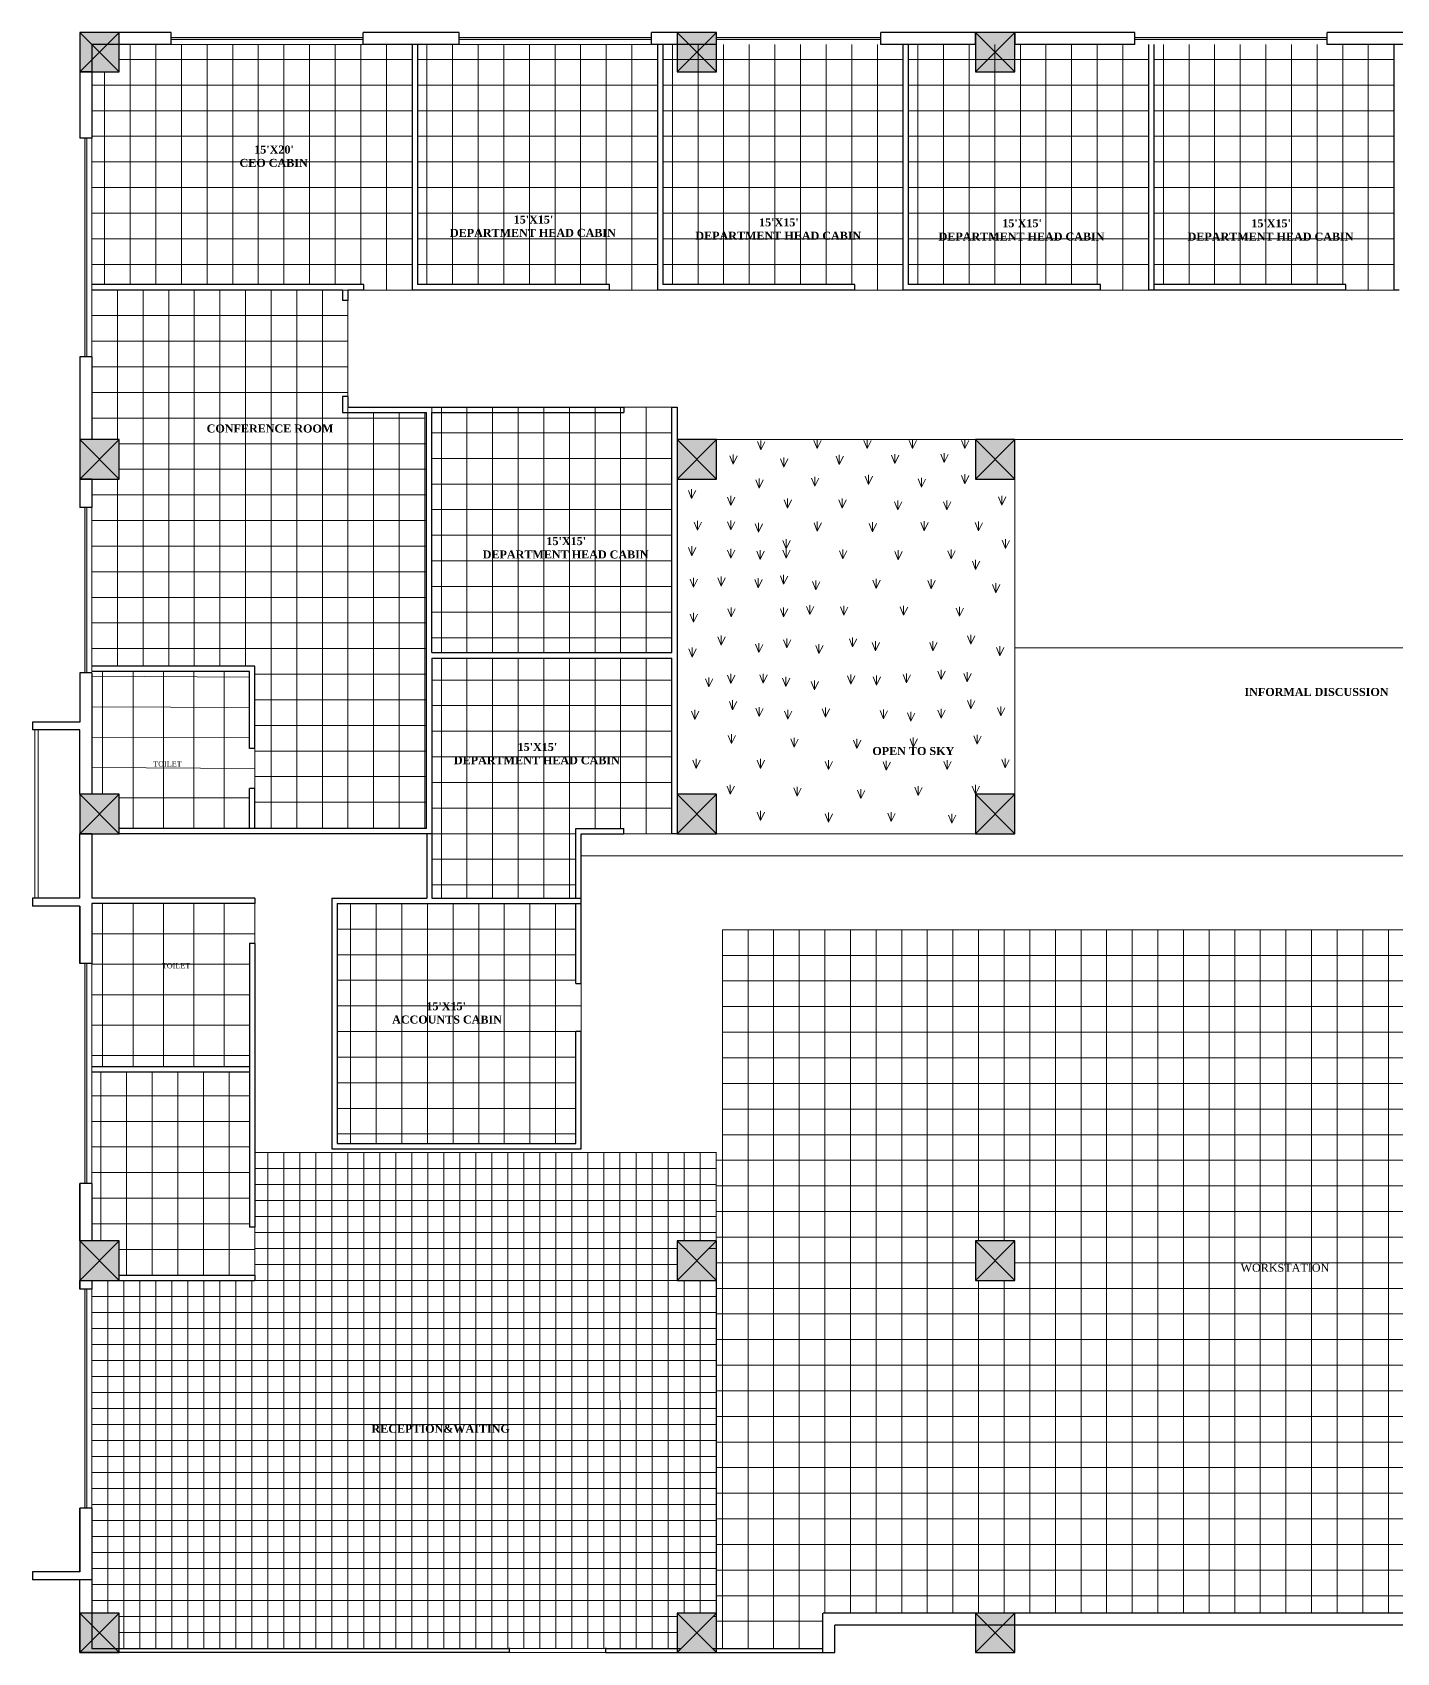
# Model space of a CAD drawing. Header units: inches. Extents: x 327481 to 195042051, y -335014 to 44773228.
# Drawn here: x 384159 to 385182, y -317812 to -316597 of the extents above; entities that cross this region are included whole.
import ezdxf

# ---------------------------------------------------------------- set-up
doc = ezdxf.new("R2010")
doc.units = ezdxf.units.IN
doc.header["$MEASUREMENT"] = 0
for name, color, linetype in [('CABIN FLOORING', 156, 'Continuous'), ('center', 146, 'Continuous'), ('CONFER.FLOORING', 152, 'Continuous'), ('FLOORING', 44, 'Continuous'), ('LANDSCAPE', 102, 'Continuous'), ('RECEP.FLOORING', 251, 'Continuous'), ('WASHROOM.FLOORING', 235, 'Continuous'), ('WORKST.FLOORING', 136, 'Continuous')]:
    doc.layers.add(name, color=color, linetype=linetype)
for name, color, linetype, lineweight in [('column 1', 146, 'Continuous', 30), ('GLASS', 140, 'Continuous', 5), ('TEXT', 7, 'Continuous', 0), ('WALL', 12, 'Continuous', 30)]:
    doc.layers.add(name, color=color, linetype=linetype, lineweight=lineweight)
doc.styles.get("Standard").update_dxf_attribs({"font": 'times.ttf', "height": 12})

# ---------------------------------------------------------------- blocks, each defined once
blk = doc.blocks.new('COLUMN1')
at = {"layer": 'column 1'}
h = blk.add_hatch(color=256, dxfattribs=at)
h.paths.add_polyline_path([(1, 1), (0, 1), (0.5, 0.5)])
h.paths.add_polyline_path([(1, 1), (0.5, 0.5), (1, 0)])
h.paths.add_polyline_path([(0.5, 0.5), (0, 0), (1, 0)])
h.paths.add_polyline_path([(0.5, 0.5), (0, 1), (0, 0)])
at = {"layer": 'column 1', "lineweight": 0, "ltscale": 0.3}
for p, q in [((0, 1), (1, 0)), ((0, 0), (1, 1))]:
    blk.add_line(p, q, dxfattribs=at)
at = {"layer": 'column 1', "ltscale": 0.3}
for p, q in [((1, 1), (0, 1)), ((0, 1), (0, 0)), ((1, 0), (1, 1)), ((0, 0), (1, 0))]:
    blk.add_line(p, q, dxfattribs=at)

msp = doc.modelspace()

# ---------------------------------------------------------------- hatches: boundary and pattern name
at = {"layer": 'GLASS'}
for points in [[(384263.132, -316600.912), (384263.132, -316602.412), (384407.132, -316602.412), (384407.132, -316600.912)], [(384479.132, -316600.912), (384479.132, -316602.412), (384623.132, -316602.412), (384623.132, -316600.912)], [(384795.026, -316602.451), (384795.026, -316600.951), (384672.026, -316600.951), (384672.026, -316602.451)], [(385129.56, -316602.451), (385129.56, -316600.951), (384985.56, -316600.951), (384985.56, -316602.451)], [(384198.368, -316840.373), (384199.868, -316840.373), (384199.868, -316676.373), (384198.368, -316676.373)], [(384198.368, -317077.265), (384199.868, -317077.265), (384199.868, -316953.265), (384198.368, -316953.265)], [(384198.368, -317295.091), (384198.368, -317460.091), (384199.868, -317460.091), (384199.868, -317295.091)], [(384198.368, -317539.345), (384198.368, -317703.345), (384199.868, -317703.345), (384199.868, -317539.345)]]:
    msp.add_hatch(color=256, dxfattribs=at).paths.add_polyline_path(points)

# ---------------------------------------------------------------- linework, layer by layer
at = {"layer": 'CABIN FLOORING', "lineweight": 0}
for p, q in [((384232.487, -316786.231), (384232.487, -316606.231)), ((384251.687, -316786.231), (384251.687, -316606.231)), ((384263.132, -316606.231), (384407.132, -316606.231)), ((384270.887, -316786.231), (384270.887, -316606.231)), ((384290.087, -316786.231), (384290.087, -316606.231)), ((384309.287, -316786.231), (384309.287, -316606.231)), ((384328.487, -316786.231), (384328.487, -316606.231)), ((384347.687, -316786.231), (384347.687, -316606.231)), ((384366.887, -316786.231), (384366.887, -316606.231)), ((384386.087, -316786.231), (384386.087, -316606.231)), ((384405.287, -316786.231), (384405.287, -316606.231)), ((384424.487, -316790.231), (384424.487, -316606.231)), ((384454.887, -316786.231), (384454.887, -316606.231)), ((384474.087, -316786.231), (384474.087, -316606.231)), ((384479.132, -316606.231), (384623.132, -316606.231)), ((384493.287, -316786.231), (384493.287, -316606.231)), ((384512.487, -316786.231), (384512.487, -316606.231)), ((384531.687, -316786.231), (384531.687, -316606.231)), ((384550.887, -316786.231), (384550.887, -316606.231)), ((384570.087, -316786.231), (384570.087, -316606.231)), ((384589.287, -316786.231), (384589.287, -316606.231)), ((384608.487, -316790.231), (384608.487, -316606.231)), ((384638.887, -316786.231), (384638.887, -316606.231)), ((384658.087, -316786.231), (384658.087, -316606.231)), ((384677.287, -316786.231), (384677.287, -316606.231)), ((384696.487, -316786.231), (384696.487, -316606.231)), ((384715.687, -316786.231), (384715.687, -316606.231)), ((384734.887, -316786.231), (384734.887, -316606.231)), ((384754.087, -316786.231), (384754.087, -316606.231)), ((384773.287, -316786.231), (384773.287, -316606.231)), ((384792.487, -316790.231), (384792.487, -316606.231)), ((384822.887, -316786.231), (384822.887, -316606.231)), ((384842.087, -316786.231), (384842.087, -316606.231)), ((384861.287, -316786.231), (384861.287, -316606.231)), ((384880.487, -316786.231), (384880.487, -316606.231)), ((384899.687, -316786.231), (384899.687, -316606.231)), ((384918.887, -316786.231), (384918.887, -316606.231)), ((384938.087, -316786.231), (384938.087, -316606.231)), ((384957.287, -316786.231), (384957.287, -316606.231)), ((384976.487, -316790.231), (384976.487, -316606.231)), ((385006.887, -316786.231), (385006.887, -316606.231)), ((385026.087, -316786.231), (385026.087, -316606.231)), ((385045.287, -316786.231), (385045.287, -316606.231)), ((385064.487, -316786.231), (385064.487, -316606.231)), ((385083.687, -316786.231), (385083.687, -316606.231)), ((385102.887, -316786.231), (385102.887, -316606.231)), ((385122.087, -316786.231), (385122.087, -316606.231)), ((385141.287, -316786.231), (385141.287, -316606.231)), ((385160.487, -316790.231), (385160.487, -316606.231)), ((384443.687, -316617.431), (384224.132, -316617.431)), ((384627.687, -316617.431), (384447.687, -316617.431)), ((384811.687, -316617.431), (384631.687, -316617.431)), ((384995.687, -316617.431), (384815.687, -316617.431)), ((385179.687, -316617.431), (384999.687, -316617.431)), ((384443.687, -316636.631), (384203.648, -316636.631)), ((384213.287, -316786.231), (384213.287, -316626.676)), ((384627.687, -316636.631), (384447.687, -316636.631)), ((384811.687, -316636.631), (384631.687, -316636.631)), ((384995.687, -316636.631), (384815.687, -316636.631)), ((385179.687, -316636.631), (384999.687, -316636.631)), ((384443.687, -316655.831), (384203.648, -316655.831)), ((384627.687, -316655.831), (384447.687, -316655.831)), ((384811.687, -316655.831), (384631.687, -316655.831)), ((384995.687, -316655.831), (384815.687, -316655.831)), ((385179.687, -316655.831), (384999.687, -316655.831)), ((384443.687, -316675.031), (384203.648, -316675.031)), ((384627.687, -316675.031), (384447.687, -316675.031)), ((384811.687, -316675.031), (384631.687, -316675.031)), ((384995.687, -316675.031), (384815.687, -316675.031)), ((385179.687, -316675.031), (384999.687, -316675.031)), ((384443.687, -316694.231), (384203.648, -316694.231)), ((384627.687, -316694.231), (384447.687, -316694.231)), ((384811.687, -316694.231), (384631.687, -316694.231)), ((384995.687, -316694.231), (384815.687, -316694.231)), ((385179.687, -316694.231), (384999.687, -316694.231)), ((384443.687, -316713.431), (384203.648, -316713.431)), ((384627.687, -316713.431), (384447.687, -316713.431)), ((384811.687, -316713.431), (384631.687, -316713.431)), ((384995.687, -316713.431), (384815.687, -316713.431)), ((385179.687, -316713.431), (384999.687, -316713.431)), ((384443.687, -316732.631), (384203.648, -316732.631)), ((384627.687, -316732.631), (384447.687, -316732.631)), ((384811.687, -316732.631), (384631.687, -316732.631)), ((384995.687, -316732.631), (384815.687, -316732.631)), ((385179.687, -316732.631), (384999.687, -316732.631)), ((384443.687, -316751.831), (384203.648, -316751.831)), ((384627.687, -316751.831), (384447.687, -316751.831)), ((384811.687, -316751.831), (384631.687, -316751.831)), ((384995.687, -316751.831), (384815.687, -316751.831)), ((385179.687, -316751.831), (384999.687, -316751.831)), ((384443.687, -316771.031), (384203.648, -316771.031)), ((384627.687, -316771.031), (384447.687, -316771.031)), ((384811.687, -316771.031), (384631.687, -316771.031)), ((384995.687, -316771.031), (384815.687, -316771.031)), ((385179.687, -316771.031), (384999.687, -316771.031)), ((384203.648, -316790.231), (384203.648, -316790.231)), ((384395.687, -316790.231), (384203.648, -316790.231)), ((384395.687, -316790.231), (384395.687, -316878.091)), ((384458.482, -316882.091), (384458.482, -316878.091)), ((384465.682, -316878.091), (384465.682, -317062.091)), ((384484.882, -316878.091), (384484.882, -317062.091)), ((384504.082, -316878.091), (384504.082, -317062.091)), ((384523.282, -316878.091), (384523.282, -317062.091)), ((384542.482, -316878.091), (384542.482, -317062.091)), ((384561.682, -316878.091), (384561.682, -317062.091)), ((384580.882, -316878.091), (384580.882, -317062.091)), ((384600.082, -316878.091), (384600.082, -317062.091)), ((384619.282, -316878.091), (384619.282, -317062.091)), ((384638.482, -316878.091), (384638.482, -317062.091)), ((384453.286, -316882.091), (384453.286, -317193.809)), ((384638.482, -316897.291), (384458.482, -316897.291)), ((384638.482, -316916.491), (384458.482, -316916.491)), ((384638.482, -316935.691), (384458.482, -316935.691)), ((384203.588, -317076.26), (384203.588, -316953.265)), ((384638.482, -316954.891), (384458.482, -316954.891)), ((384638.482, -316974.091), (384458.482, -316974.091)), ((384638.482, -316993.291), (384458.482, -316993.291)), ((384638.482, -317012.491), (384458.482, -317012.491)), ((384638.482, -317031.691), (384458.482, -317031.691)), ((384638.482, -317050.891), (384458.482, -317050.891)), ((384465.682, -317246.091), (384465.682, -317066.091)), ((384484.882, -317246.091), (384484.882, -317066.091)), ((384504.082, -317246.091), (384504.082, -317066.091)), ((384523.282, -317246.091), (384523.282, -317066.091)), ((384542.482, -317246.091), (384542.482, -317066.091)), ((384561.682, -317246.091), (384561.682, -317066.091)), ((384580.882, -317193.808), (384580.882, -317066.091)), ((384600.082, -317193.808), (384600.082, -317066.091)), ((384619.282, -317197.808), (384619.282, -317066.091)), ((384638.482, -317197.808), (384638.482, -317066.091)), ((384458.482, -317082.608), (384638.482, -317082.608)), ((384458.482, -317101.808), (384638.482, -317101.808)), ((384458.482, -317121.008), (384638.482, -317121.008)), ((384458.482, -317140.208), (384638.482, -317140.208)), ((384458.482, -317159.408), (384638.482, -317159.408)), ((384458.482, -317178.608), (384638.482, -317178.608)), ((384458.482, -317197.808), (384566.482, -317197.808)), ((384602.482, -317197.808), (384638.482, -317197.808)), ((384458.482, -317217.008), (384566.482, -317217.008)), ((384458.482, -317236.208), (384566.482, -317236.208)), ((384387.583, -317250.091), (384387.583, -317430.091)), ((384387.583, -317250.091), (384566.482, -317250.091)), ((384397.682, -317250.091), (384397.682, -317430.091)), ((384416.882, -317250.091), (384416.882, -317430.091)), ((384436.082, -317250.091), (384436.082, -317430.091)), ((384455.282, -317250.091), (384455.282, -317430.091)), ((384474.482, -317250.091), (384474.482, -317430.091)), ((384493.682, -317250.091), (384493.682, -317430.091)), ((384512.882, -317250.091), (384512.882, -317430.091)), ((384532.082, -317250.091), (384532.082, -317430.091)), ((384551.282, -317250.091), (384551.282, -317430.091)), ((384570.482, -317250.091), (384570.482, -317430.091)), ((384387.583, -317269.291), (384566.482, -317269.291)), ((384387.583, -317288.491), (384566.482, -317288.491)), ((384387.583, -317307.691), (384566.482, -317307.691)), ((384387.583, -317326.891), (384570.482, -317326.891)), ((384387.583, -317346.091), (384566.482, -317346.091)), ((384387.583, -317365.291), (384566.482, -317365.291)), ((384387.583, -317384.491), (384566.482, -317384.491)), ((384387.583, -317403.691), (384566.482, -317403.691)), ((384387.583, -317422.891), (384566.482, -317422.891))]:
    msp.add_line(p, q, dxfattribs=at)
at = {"layer": 'CONFER.FLOORING', "lineweight": 0}
for p, q in [((384222.887, -316790.231), (384222.887, -316902.373)), ((384242.087, -316790.231), (384242.086, -317072.261)), ((384261.287, -316790.231), (384261.286, -317072.261)), ((384280.487, -316790.231), (384280.486, -317072.261)), ((384299.687, -316790.231), (384299.686, -317072.261)), ((384318.887, -316790.231), (384318.886, -317072.261)), ((384338.087, -316790.231), (384338.086, -317193.809)), ((384357.287, -316790.231), (384357.286, -317193.809)), ((384376.487, -316790.231), (384376.486, -317193.809)), ((384395.687, -316790.231), (384395.686, -317193.809)), ((384395.687, -316809.431), (384203.648, -316809.431)), ((384395.687, -316828.631), (384203.648, -316828.631)), ((384395.687, -316847.831), (384203.648, -316847.831)), ((384395.687, -316867.031), (384203.648, -316867.031)), ((384453.286, -316886.231), (384203.648, -316886.231)), ((384414.886, -316882.091), (384414.886, -317193.809)), ((384434.086, -316882.091), (384434.086, -317193.809)), ((384454.482, -316905.431), (384224.132, -316905.431)), ((384454.482, -316924.631), (384224.132, -316924.631)), ((384222.886, -316931.917), (384222.886, -317072.261)), ((384454.482, -316943.831), (384203.648, -316943.831)), ((384454.482, -316963.031), (384203.648, -316963.031)), ((384454.482, -316982.231), (384203.648, -316982.231)), ((384454.482, -317001.431), (384203.648, -317001.431)), ((384454.482, -317020.631), (384203.648, -317020.631)), ((384454.482, -317039.831), (384203.648, -317039.831)), ((384454.482, -317059.031), (384203.648, -317059.031)), ((384454.482, -317078.231), (384325.764, -317078.231)), ((384454.482, -317097.431), (384325.764, -317097.431)), ((384454.482, -317116.631), (384325.764, -317116.631)), ((384454.482, -317135.831), (384325.764, -317135.831)), ((384454.482, -317155.031), (384325.764, -317155.031)), ((384454.482, -317174.231), (384325.764, -317174.231)), ((384203.588, -317295.091), (384203.588, -317460.091)), ((384210.562, -317503.091), (384210.56, -317376.591)), ((384229.762, -317528.635), (384229.76, -317376.591)), ((384248.962, -317528.635), (384248.96, -317376.591)), ((384268.162, -317528.634), (384268.16, -317376.591)), ((384287.362, -317528.634), (384287.36, -317376.59)), ((384306.562, -317528.634), (384306.56, -317376.59)), ((384203.588, -317394.234), (384321.764, -317394.234)), ((384203.588, -317413.434), (384321.764, -317413.434)), ((384203.588, -317432.634), (384321.764, -317432.634)), ((384203.588, -317451.834), (384321.764, -317451.834)), ((384203.588, -317471.034), (384321.764, -317471.034)), ((384203.588, -317490.234), (384321.764, -317490.234)), ((384325.762, -317528.634), (384325.762, -317492.634)), ((384224.131, -317509.434), (384325.762, -317509.434)), ((384224.132, -317528.634), (384325.762, -317528.634))]:
    msp.add_line(p, q, dxfattribs=at)
at = {"layer": 'FLOORING', "lineweight": 0}
for p, q in [((384407.687, -316790.231), (384443.687, -316790.231)), ((384591.687, -316790.231), (384627.687, -316790.231)), ((384775.687, -316790.231), (384811.687, -316790.231)), ((384959.687, -316790.231), (384995.687, -316790.231)), ((385143.687, -316790.231), (385179.687, -316790.231)), ((384638.482, -316878.091), (384602.482, -316878.091)), ((385200.843, -316902.373), (384895.56, -316902.373)), ((385482.429, -317058.373), (384895.56, -317058.373)), ((385540.342, -317214.373), (384570.482, -317214.373)), ((384676.342, -317269.808), (385540.342, -317269.808)), ((384570.482, -317310.091), (384570.482, -317346.091)), ((384516.858, -317811.654), (384588.858, -317811.654))]:
    msp.add_line(p, q, dxfattribs=at)
at = {"layer": 'GLASS', "ltscale": 0.3}
for p, q in [((384161.042, -317246.09), (384161.042, -317120.038)), ((384163.345, -317246.09), (384163.345, -317120.038))]:
    msp.add_line(p, q, dxfattribs=at)
at = {"layer": 'GLASS'}
for points in [[(384263.132, -316600.912), (384407.132, -316600.912)], [(384479.132, -316600.912), (384623.132, -316600.912)], [(384672.026, -316600.951), (384795.026, -316600.951)], [(384985.56, -316600.951), (385129.56, -316600.951)], [(384407.132, -316602.412), (384263.132, -316602.412)], [(384623.132, -316602.412), (384479.132, -316602.412)], [(384795.026, -316602.451), (384672.026, -316602.451)], [(385129.56, -316602.451), (384985.56, -316602.451)], [(384199.868, -316953.265), (384199.868, -317077.265), (384198.368, -317077.265), (384198.368, -316953.265)], [(384199.868, -317295.091), (384199.868, -317460.091), (384198.368, -317460.091), (384198.368, -317295.091)], [(384199.868, -317539.345), (384199.868, -317703.345), (384198.368, -317703.345), (384198.368, -317539.345)]]:
    msp.add_lwpolyline(points, dxfattribs=at)
msp.add_lwpolyline([(384198.368, -316676.373), (384199.868, -316676.373), (384199.868, -316840.373), (384198.368, -316840.373)], close=True, dxfattribs=at)
at = {"layer": 'LANDSCAPE', "lineweight": 0}
for p, q in [((384866.016, -316902.373), (384672.026, -316902.373)), ((384705.048, -316910.049), (384702.587, -316903.877)), ((384705.048, -316910.049), (384705.048, -316902.961)), ((384705.048, -316910.049), (384708.089, -316903.942)), ((384747.443, -316909.157), (384744.982, -316902.985)), ((384747.443, -316909.157), (384747.443, -316902.069)), ((384747.443, -316909.157), (384750.484, -316903.05)), ((384784.928, -316909.157), (384782.467, -316902.985)), ((384784.928, -316909.157), (384784.928, -316902.069)), ((384784.928, -316909.157), (384787.969, -316903.05)), ((384818.841, -316909.157), (384816.381, -316902.985)), ((384818.841, -316909.157), (384818.841, -316902.069)), ((384818.841, -316909.157), (384821.883, -316903.05)), ((384858.113, -316909.157), (384855.652, -316902.985)), ((384858.113, -316909.157), (384858.113, -316902.069)), ((384858.113, -316909.157), (384861.154, -316903.05)), ((384684.447, -316920.677), (384681.987, -316914.505)), ((384684.447, -316920.677), (384684.447, -316913.589)), ((384684.447, -316920.677), (384687.489, -316914.57)), ((384722.283, -316923.002), (384719.822, -316916.83)), ((384722.283, -316923.002), (384722.283, -316915.914)), ((384722.283, -316923.002), (384725.324, -316916.895)), ((384763.974, -316920.954), (384761.513, -316914.782)), ((384763.974, -316920.954), (384763.974, -316913.866)), ((384763.974, -316920.954), (384767.015, -316914.847)), ((384805.665, -316920.271), (384803.204, -316914.098)), ((384805.665, -316920.271), (384805.665, -316913.182)), ((384805.665, -316920.271), (384808.706, -316914.164)), ((384842.57, -316919.588), (384840.109, -316913.416)), ((384842.57, -316919.588), (384842.57, -316912.5)), ((384842.57, -316919.588), (384845.611, -316913.482)), ((384785.842, -316935.972), (384785.842, -316928.884)), ((384858.113, -316935.456), (384855.652, -316929.284)), ((384858.113, -316935.456), (384858.113, -316928.368)), ((384858.113, -316935.456), (384861.154, -316929.35)), ((384653.283, -316946.599), (384650.822, -316940.426)), ((384653.283, -316946.599), (384653.283, -316939.51)), ((384653.283, -316946.599), (384656.324, -316940.492)), ((384703.826, -316938.702), (384701.365, -316932.53)), ((384703.826, -316938.702), (384703.826, -316931.614)), ((384703.826, -316938.702), (384706.867, -316932.595)), ((384745.517, -316937.338), (384743.056, -316931.166)), ((384745.517, -316937.338), (384745.517, -316930.25)), ((384745.517, -316937.338), (384748.558, -316931.231)), ((384785.842, -316935.972), (384783.381, -316929.8)), ((384785.842, -316935.972), (384788.883, -316929.865)), ((384825.483, -316938.02), (384823.022, -316931.848)), ((384825.483, -316938.02), (384825.483, -316930.932)), ((384825.483, -316938.02), (384828.524, -316931.913)), ((384895.56, -317168.265), (384895.56, -316931.917)), ((384682.641, -316951.674), (384680.18, -316945.501)), ((384682.641, -316951.674), (384682.641, -316944.586)), ((384682.641, -316951.674), (384685.682, -316945.567)), ((384725.015, -316953.722), (384722.554, -316947.549)), ((384725.015, -316953.722), (384725.015, -316946.634)), ((384725.015, -316953.722), (384728.056, -316947.615)), ((384766.023, -316953.722), (384763.562, -316947.549)), ((384766.023, -316953.722), (384766.023, -316946.634)), ((384766.023, -316953.722), (384769.064, -316947.615)), ((384807.714, -316955.088), (384805.253, -316948.915)), ((384807.714, -316955.088), (384807.714, -316948)), ((384807.714, -316955.088), (384810.755, -316948.981)), ((384844.619, -316955.088), (384842.158, -316948.915)), ((384844.619, -316955.088), (384844.619, -316948)), ((384844.619, -316955.088), (384847.66, -316948.981)), ((384885.779, -316951.503), (384883.318, -316945.33)), ((384885.779, -316951.503), (384885.779, -316944.414)), ((384885.779, -316951.503), (384888.82, -316945.396)), ((384657.744, -316970.314), (384655.283, -316964.142)), ((384657.744, -316970.314), (384657.744, -316963.226)), ((384657.744, -316970.314), (384660.785, -316964.207)), ((384682.542, -316970.127), (384680.081, -316963.955)), ((384682.542, -316970.127), (384682.542, -316963.039)), ((384682.542, -316970.127), (384685.583, -316964.021)), ((384703.48, -316971.737), (384701.019, -316965.564)), ((384703.48, -316971.737), (384703.48, -316964.649)), ((384703.48, -316971.737), (384706.521, -316965.63)), ((384747.496, -316970.932), (384745.035, -316964.76)), ((384747.496, -316970.932), (384747.496, -316963.844)), ((384747.496, -316970.932), (384750.537, -316964.825)), ((384788.829, -316971.468), (384786.368, -316965.296)), ((384788.829, -316971.468), (384788.829, -316964.38)), ((384788.829, -316971.468), (384791.87, -316965.361)), ((384827.479, -316970.665), (384825.018, -316964.493)), ((384827.479, -316970.665), (384827.479, -316963.577)), ((384827.479, -316970.665), (384830.52, -316964.558)), ((384868.372, -316970.759), (384865.911, -316964.587)), ((384868.372, -316970.759), (384868.372, -316963.671)), ((384868.372, -316970.759), (384871.413, -316964.652)), ((384724.147, -316984.22), (384721.686, -316978.047)), ((384724.147, -316991.308), (384724.147, -316977.132)), ((384724.147, -316984.22), (384727.188, -316978.113)), ((384888.458, -316984.04), (384885.997, -316977.867)), ((384888.458, -316984.04), (384888.458, -316976.952)), ((384888.458, -316984.04), (384891.499, -316977.933)), ((384653.32, -316989.381), (384650.859, -316983.208)), ((384653.32, -316989.381), (384653.32, -316982.293)), ((384653.32, -316989.381), (384656.361, -316983.274)), ((384682.542, -316991.308), (384680.081, -316985.135)), ((384682.542, -316991.308), (384682.542, -316984.22)), ((384682.542, -316991.308), (384685.583, -316985.201)), ((384704.723, -316992.233), (384702.262, -316986.061)), ((384704.723, -316992.233), (384704.723, -316985.145)), ((384704.723, -316992.233), (384707.764, -316986.127)), ((384724.147, -316991.308), (384721.686, -316985.135)), ((384724.147, -316991.308), (384727.188, -316985.201)), ((384766.554, -316991.844), (384764.093, -316985.671)), ((384766.554, -316991.844), (384766.554, -316984.756)), ((384766.554, -316991.844), (384769.595, -316985.737)), ((384808.154, -316992.38), (384805.693, -316986.207)), ((384808.154, -316992.38), (384808.154, -316985.292)), ((384808.154, -316992.38), (384811.195, -316986.273)), ((384847.878, -316991.844), (384845.417, -316985.671)), ((384847.878, -316991.844), (384847.878, -316984.756)), ((384847.878, -316991.844), (384850.919, -316985.737)), ((384866.146, -316999.641), (384863.685, -316993.468)), ((384866.146, -316999.641), (384866.146, -316992.553)), ((384866.146, -316999.641), (384869.187, -316993.534)), ((384654.621, -317013.105), (384652.16, -317006.932)), ((384654.621, -317013.105), (384654.621, -317006.017)), ((384654.621, -317013.105), (384657.662, -317006.998)), ((384675.452, -317012.201), (384672.991, -317006.028)), ((384675.452, -317012.201), (384675.452, -317005.113)), ((384675.452, -317012.201), (384678.493, -317006.094)), ((384703.196, -317013.368), (384700.735, -317007.196)), ((384703.196, -317013.368), (384703.196, -317006.28)), ((384703.196, -317013.368), (384706.237, -317007.261)), ((384722.254, -317010.774), (384719.793, -317004.602)), ((384722.254, -317010.774), (384722.254, -317003.686)), ((384722.254, -317010.774), (384725.295, -317004.667)), ((384746.41, -317014.978), (384743.949, -317008.805)), ((384746.41, -317014.978), (384746.41, -317007.89)), ((384746.41, -317014.978), (384749.451, -317008.871)), ((384791.5, -317013.906), (384789.039, -317007.734)), ((384791.5, -317013.906), (384791.5, -317006.818)), ((384791.5, -317013.906), (384794.541, -317007.799)), ((384832.837, -317014.173), (384830.376, -317008.001)), ((384832.837, -317014.173), (384832.837, -317007.085)), ((384832.837, -317014.173), (384835.878, -317008.066)), ((384881.314, -317017.115), (384878.853, -317010.942)), ((384881.314, -317017.115), (384881.314, -317010.027)), ((384881.314, -317017.115), (384884.355, -317011.008)), ((384741.846, -317033.593), (384741.846, -317026.505)), ((384654.748, -317039.298), (384652.287, -317033.126)), ((384654.748, -317039.298), (384654.748, -317032.21)), ((384654.748, -317039.298), (384657.789, -317033.191)), ((384682.797, -317035.352), (384680.336, -317029.179)), ((384682.797, -317035.352), (384682.797, -317028.264)), ((384682.797, -317035.352), (384685.838, -317029.245)), ((384722.254, -317035.352), (384719.793, -317029.179)), ((384722.254, -317035.352), (384722.254, -317028.264)), ((384722.254, -317035.352), (384725.295, -317029.245)), ((384741.846, -317033.593), (384739.385, -317027.42)), ((384741.846, -317033.593), (384744.887, -317027.486)), ((384767.344, -317034.013), (384764.883, -317027.84)), ((384767.344, -317034.013), (384767.344, -317026.925)), ((384767.344, -317034.013), (384770.385, -317027.906)), ((384812.171, -317034.013), (384809.71, -317027.84)), ((384812.171, -317034.013), (384812.171, -317026.925)), ((384812.171, -317034.013), (384815.212, -317027.906)), ((384854.039, -317034.816), (384851.578, -317028.643)), ((384854.039, -317034.816), (384854.039, -317027.728)), ((384854.039, -317034.816), (384857.08, -317028.709)), ((384675.452, -317056.413), (384672.991, -317050.24)), ((384675.452, -317056.413), (384675.452, -317049.325)), ((384675.452, -317056.413), (384678.493, -317050.306)), ((384773.973, -317057.839), (384773.973, -317050.751)), ((384862.499, -317055.699), (384860.039, -317049.526)), ((384862.499, -317055.699), (384862.499, -317048.611)), ((384862.499, -317055.699), (384865.541, -317049.592)), ((384653.559, -317065.352), (384651.098, -317059.18)), ((384653.559, -317065.352), (384653.559, -317058.264)), ((384653.559, -317065.352), (384656.6, -317059.245)), ((384703.542, -317061.977), (384701.081, -317055.805)), ((384703.542, -317061.977), (384703.542, -317054.889)), ((384703.542, -317061.977), (384706.583, -317055.87)), ((384724.715, -317058.551), (384722.254, -317052.379)), ((384724.715, -317058.551), (384724.715, -317051.463)), ((384724.715, -317058.551), (384727.756, -317052.444)), ((384748.71, -317062.787), (384746.249, -317056.614)), ((384748.71, -317062.787), (384748.71, -317055.699)), ((384748.71, -317062.787), (384751.751, -317056.68)), ((384773.973, -317057.839), (384771.513, -317051.667)), ((384773.973, -317057.839), (384777.015, -317051.732)), ((384791.175, -317060.626), (384788.714, -317054.454)), ((384791.175, -317060.626), (384791.175, -317053.538)), ((384791.175, -317060.626), (384794.216, -317054.519)), ((384834.183, -317060.626), (384831.722, -317054.454)), ((384834.183, -317060.626), (384834.183, -317053.538)), ((384834.183, -317060.626), (384837.224, -317054.519)), ((384884.24, -317064.398), (384881.779, -317058.226)), ((384884.24, -317064.398), (384884.24, -317057.31)), ((384884.24, -317064.398), (384887.281, -317058.291)), ((384840.368, -317082.084), (384840.368, -317074.996)), ((384666.172, -317087.789), (384663.711, -317081.617)), ((384666.172, -317087.789), (384666.172, -317080.701)), ((384666.172, -317087.789), (384669.213, -317081.682)), ((384682.719, -317085.17), (384680.258, -317078.998)), ((384682.719, -317085.17), (384682.719, -317078.082)), ((384682.719, -317085.17), (384685.76, -317079.063)), ((384706.867, -317084.936), (384704.406, -317078.764)), ((384706.867, -317084.936), (384706.867, -317077.848)), ((384706.867, -317084.936), (384709.908, -317078.83)), ((384723.9, -317087.381), (384721.439, -317081.208)), ((384723.9, -317087.381), (384723.9, -317080.293)), ((384723.9, -317087.381), (384726.941, -317081.274)), ((384745.417, -317089.931), (384742.956, -317083.758)), ((384745.417, -317089.931), (384745.417, -317082.843)), ((384745.417, -317089.931), (384748.458, -317083.824)), ((384772.611, -317085.612), (384770.15, -317079.439)), ((384772.611, -317085.612), (384772.611, -317078.524)), ((384772.611, -317085.612), (384775.652, -317079.505)), ((384791.821, -317086.363), (384789.36, -317080.19)), ((384791.821, -317086.363), (384791.821, -317079.275)), ((384791.821, -317086.363), (384794.862, -317080.256)), ((384814.241, -317084.728), (384811.78, -317078.556)), ((384814.241, -317084.728), (384814.241, -317077.64)), ((384814.241, -317084.728), (384817.282, -317078.621)), ((384840.368, -317082.084), (384837.907, -317075.911)), ((384840.368, -317082.084), (384843.409, -317075.977)), ((384859.849, -317083.843), (384857.388, -317077.67)), ((384859.849, -317083.843), (384859.849, -317076.755)), ((384859.849, -317083.843), (384862.89, -317077.736)), ((384684.019, -317104.904), (384681.559, -317098.731)), ((384684.019, -317104.904), (384684.019, -317097.816)), ((384684.019, -317104.904), (384687.061, -317098.797)), ((384862.499, -317104.19), (384860.039, -317098.017)), ((384862.499, -317104.19), (384862.499, -317097.102)), ((384862.499, -317104.19), (384865.541, -317098.083)), ((384655.703, -317112.151), (384653.242, -317105.979)), ((384655.703, -317112.151), (384655.703, -317105.063)), ((384655.703, -317112.151), (384658.744, -317106.045)), ((384703.974, -317109.939), (384701.513, -317103.766)), ((384703.974, -317109.939), (384703.974, -317102.851)), ((384703.974, -317109.939), (384707.015, -317103.832)), ((384725.427, -317112.034), (384722.966, -317105.861)), ((384725.427, -317112.034), (384725.427, -317104.946)), ((384725.427, -317112.034), (384728.468, -317105.927)), ((384753.57, -317110.382), (384751.109, -317104.21)), ((384753.57, -317110.382), (384753.57, -317103.294)), ((384753.57, -317110.382), (384756.611, -317104.275)), ((384796.969, -317111.71), (384794.508, -317105.537)), ((384796.969, -317111.71), (384796.969, -317104.622)), ((384796.969, -317111.71), (384800.01, -317105.603)), ((384817.525, -317113.46), (384815.064, -317107.288)), ((384817.525, -317113.46), (384817.525, -317106.372)), ((384817.525, -317113.46), (384820.566, -317107.353)), ((384840.368, -317111.266), (384837.907, -317105.094)), ((384840.368, -317111.266), (384840.368, -317104.178)), ((384840.368, -317111.266), (384843.409, -317105.159)), ((384885.092, -317109.497), (384882.631, -317103.325)), ((384885.092, -317109.497), (384885.092, -317102.409)), ((384885.092, -317109.497), (384888.133, -317103.39)), ((384683.159, -317130.286), (384683.159, -317123.198)), ((384867.38, -317130.728), (384867.38, -317123.64)), ((384683.159, -317130.286), (384680.699, -317124.113)), ((384683.159, -317130.286), (384686.201, -317124.179)), ((384730.101, -317132.94), (384727.641, -317126.768)), ((384730.101, -317132.94), (384730.101, -317125.852)), ((384730.101, -317132.94), (384733.143, -317126.833)), ((384777.039, -317133.824), (384774.578, -317127.652)), ((384777.039, -317133.824), (384777.039, -317126.736)), ((384777.039, -317133.824), (384780.08, -317127.717)), ((384819.436, -317132.816), (384816.975, -317126.644)), ((384819.436, -317132.816), (384819.436, -317125.728)), ((384819.436, -317132.816), (384822.477, -317126.709)), ((384867.38, -317130.728), (384864.919, -317124.555)), ((384867.38, -317130.728), (384870.421, -317124.621)), ((384656.592, -317148.864), (384654.131, -317142.691)), ((384656.592, -317148.864), (384656.592, -317141.776)), ((384656.592, -317148.864), (384659.633, -317142.757)), ((384704.859, -317148.864), (384702.398, -317142.691)), ((384704.859, -317148.864), (384704.859, -317141.776)), ((384704.859, -317148.864), (384707.9, -317142.757)), ((384755.784, -317149.747), (384753.323, -317143.575)), ((384755.784, -317149.747), (384755.784, -317142.659)), ((384755.784, -317149.747), (384758.825, -317143.641)), ((384799.183, -317150.191), (384796.722, -317144.019)), ((384799.183, -317150.191), (384799.183, -317143.103)), ((384799.183, -317150.191), (384802.224, -317144.084)), ((384844.796, -317149.747), (384842.335, -317143.575)), ((384844.796, -317149.747), (384844.796, -317142.659)), ((384844.796, -317149.747), (384847.837, -317143.641)), ((384888.191, -317148.422), (384885.73, -317142.249)), ((384888.191, -317148.422), (384888.191, -317141.334)), ((384888.191, -317148.422), (384891.232, -317142.315)), ((384682.275, -317168.265), (384679.814, -317162.092)), ((384682.275, -317168.265), (384682.275, -317161.177)), ((384682.275, -317168.265), (384685.316, -317162.158)), ((384732.315, -317169.653), (384729.854, -317163.48)), ((384732.315, -317169.653), (384732.315, -317162.565)), ((384732.315, -317169.653), (384735.357, -317163.546)), ((384780.142, -317171.422), (384777.681, -317165.249)), ((384780.142, -317171.422), (384780.142, -317164.334)), ((384780.142, -317171.422), (384783.183, -317165.315)), ((384823.097, -317169.211), (384820.636, -317163.038)), ((384823.097, -317169.211), (384823.097, -317162.123)), ((384823.097, -317169.211), (384826.138, -317163.104)), ((384866.016, -317168.265), (384863.556, -317162.092)), ((384866.016, -317168.265), (384866.016, -317161.177)), ((384866.016, -317168.265), (384869.058, -317162.158)), ((384704.859, -317187.787), (384702.398, -317181.614)), ((384704.859, -317187.787), (384704.859, -317180.699)), ((384704.859, -317187.787), (384707.9, -317181.68)), ((384755.784, -317189.114), (384753.323, -317182.942)), ((384755.784, -317189.114), (384755.784, -317182.026)), ((384755.784, -317189.114), (384758.825, -317183.007)), ((384802.726, -317188.672), (384800.265, -317182.5)), ((384802.726, -317188.672), (384802.726, -317181.584)), ((384802.726, -317188.672), (384805.767, -317182.565)), ((384848.339, -317190), (384845.878, -317183.827)), ((384848.339, -317190), (384848.339, -317182.911)), ((384848.339, -317190), (384851.38, -317183.893)), ((384672.026, -317197.808), (384866.016, -317197.808))]:
    msp.add_line(p, q, dxfattribs=at)
at = {"layer": 'RECEP.FLOORING', "lineweight": 0}
for p, q in [((384672.026, -317436.654), (384325.762, -317436.654)), ((384335.587, -317808.652), (384335.579, -317436.654)), ((384347.587, -317808.651), (384347.579, -317436.654)), ((384359.587, -317808.651), (384359.579, -317436.654)), ((384371.587, -317808.651), (384371.579, -317436.654)), ((384383.587, -317808.65), (384383.579, -317436.654)), ((384395.587, -317808.65), (384395.579, -317436.653)), ((384407.587, -317808.65), (384407.579, -317436.653)), ((384419.587, -317808.65), (384419.579, -317436.653)), ((384431.587, -317808.649), (384431.579, -317436.653)), ((384443.587, -317808.649), (384443.579, -317436.652)), ((384455.587, -317808.649), (384455.579, -317436.652)), ((384467.587, -317808.649), (384467.579, -317436.652)), ((384479.587, -317808.648), (384479.579, -317436.652)), ((384491.587, -317808.648), (384491.579, -317436.651)), ((384503.587, -317808.648), (384503.579, -317436.651)), ((384515.587, -317808.648), (384515.579, -317436.651)), ((384527.587, -317808.647), (384527.579, -317436.65)), ((384539.587, -317808.647), (384539.579, -317436.65)), ((384551.587, -317808.647), (384551.579, -317436.65)), ((384563.587, -317808.646), (384563.579, -317436.65)), ((384575.587, -317808.646), (384575.579, -317436.649)), ((384587.587, -317808.646), (384587.579, -317436.649)), ((384599.587, -317808.646), (384599.579, -317436.649)), ((384611.587, -317808.645), (384611.579, -317436.649)), ((384623.587, -317808.645), (384623.579, -317436.648)), ((384635.587, -317808.645), (384635.579, -317436.648)), ((384647.581, -317503.091), (384647.579, -317436.648)), ((384659.581, -317503.091), (384659.579, -317436.648)), ((384671.587, -317808.644), (384671.579, -317436.647)), ((384672.026, -317448.654), (384325.762, -317448.654)), ((384672.026, -317460.654), (384325.762, -317460.654)), ((384672.026, -317472.654), (384325.762, -317472.654)), ((384672.026, -317484.654), (384325.762, -317484.654)), ((384672.026, -317496.654), (384325.762, -317496.654)), ((384642.482, -317508.654), (384325.762, -317508.654)), ((384672.026, -317508.654), (384666.462, -317508.654)), ((384642.482, -317520.654), (384325.762, -317520.654)), ((384203.587, -317782.111), (384203.579, -317532.634)), ((384672.026, -317532.654), (384203.588, -317532.654)), ((384215.587, -317782.111), (384215.579, -317532.634)), ((384227.587, -317808.654), (384227.579, -317532.633)), ((384239.587, -317808.654), (384239.579, -317532.633)), ((384251.587, -317808.654), (384251.579, -317532.633)), ((384263.587, -317808.654), (384263.579, -317532.632)), ((384275.587, -317808.653), (384275.579, -317532.632)), ((384287.587, -317808.653), (384287.579, -317532.631)), ((384299.587, -317808.653), (384299.579, -317532.631)), ((384311.587, -317808.652), (384311.579, -317532.631)), ((384323.587, -317808.652), (384323.579, -317532.63)), ((384647.587, -317782.111), (384647.581, -317532.634)), ((384659.587, -317782.111), (384659.581, -317532.634)), ((384672.026, -317544.654), (384203.588, -317544.654)), ((384672.026, -317556.654), (384203.588, -317556.654)), ((384672.026, -317568.654), (384203.588, -317568.654)), ((384672.026, -317580.654), (384203.588, -317580.654)), ((384672.026, -317592.654), (384203.588, -317592.654)), ((384672.026, -317604.654), (384203.588, -317604.654)), ((384672.026, -317616.654), (384203.588, -317616.654)), ((384672.026, -317628.654), (384203.588, -317628.654)), ((384672.026, -317640.654), (384203.588, -317640.654)), ((384672.026, -317652.654), (384203.588, -317652.654)), ((384672.026, -317664.654), (384203.588, -317664.654)), ((384672.026, -317676.654), (384203.588, -317676.654)), ((384672.026, -317688.654), (384203.588, -317688.654)), ((384672.026, -317700.654), (384203.588, -317700.654)), ((384672.026, -317712.654), (384203.588, -317712.654)), ((384672.026, -317724.654), (384203.588, -317724.654)), ((384672.026, -317736.654), (384203.588, -317736.654)), ((384672.026, -317748.654), (384203.588, -317748.654)), ((384672.026, -317760.654), (384203.588, -317760.654)), ((384672.026, -317772.654), (384203.588, -317772.654)), ((384642.482, -317784.654), (384224.132, -317784.654)), ((384672.026, -317784.654), (384669.482, -317784.654)), ((384672.026, -317788.208), (384751.628, -317788.208)), ((384209.588, -317796.654), (384209.132, -317796.654)), ((384642.482, -317796.654), (384224.132, -317796.654)), ((384657.482, -317796.654), (384657.026, -317796.654)), ((384642.482, -317808.654), (384221.132, -317808.654)), ((384672.026, -317808.654), (384669.026, -317808.654))]:
    msp.add_line(p, q, dxfattribs=at)
at = {"layer": 'WALL'}
for p, q in [((384263.132, -316597.132), (384224.131, -316597.132)), ((384224.132, -316606.231), (384224.131, -316597.132)), ((384263.132, -316606.231), (384263.132, -316597.132)), ((384479.132, -316597.132), (384407.132, -316597.132)), ((384407.132, -316606.231), (384407.132, -316597.132)), ((384479.132, -316606.231), (384479.132, -316597.132)), ((384672.026, -316597.132), (384623.132, -316597.132)), ((384623.132, -316606.231), (384623.132, -316597.132)), ((384672.026, -316606.231), (384672.026, -316597.132)), ((384866.021, -316597.132), (384795.026, -316597.132)), ((384795.026, -316606.231), (384795.026, -316597.132)), ((384866.016, -316606.231), (384866.017, -316597.132)), ((384985.56, -316597.132), (384895.56, -316597.132)), ((384895.56, -316597.132), (384895.56, -316606.231)), ((384985.56, -316606.231), (384985.56, -316597.132)), ((385200.843, -316597.132), (385129.56, -316597.132)), ((385129.56, -316606.231), (385129.56, -316597.132)), ((384203.588, -316606.231), (384203.588, -316676.373)), ((384263.132, -316606.231), (384203.588, -316606.231)), ((384479.132, -316606.231), (384407.132, -316606.231)), ((384443.687, -316606.231), (384443.687, -316790.231)), ((384447.687, -316606.231), (384447.687, -316786.231)), ((384672.026, -316606.231), (384623.132, -316606.231)), ((384627.687, -316606.231), (384627.687, -316790.231)), ((384631.687, -316606.231), (384631.687, -316786.231)), ((384866.016, -316606.231), (384795.026, -316606.231)), ((384811.687, -316606.231), (384811.687, -316790.231)), ((384815.687, -316606.231), (384815.687, -316786.231)), ((384985.56, -316606.231), (384895.56, -316606.231)), ((384995.687, -316606.231), (384995.687, -316790.231)), ((384999.687, -316606.231), (384999.687, -316790.231)), ((385200.843, -316606.231), (385129.56, -316606.231)), ((385179.687, -316606.231), (385179.687, -316790.231)), ((384194.588, -316626.676), (384194.588, -316676.373)), ((384203.588, -316626.676), (384194.588, -316626.676)), ((384203.588, -316676.373), (384194.588, -316676.373)), ((384407.687, -316786.231), (384203.648, -316786.231)), ((384391.687, -316790.231), (384203.648, -316790.231)), ((384391.687, -316790.231), (384391.687, -316798.161)), ((384407.687, -316790.231), (384395.687, -316790.231)), ((384395.687, -316790.231), (384395.687, -316798.161)), ((384407.687, -316790.231), (384407.687, -316786.231)), ((384591.687, -316790.231), (384443.687, -316790.231)), ((384591.687, -316786.231), (384447.687, -316786.231)), ((384591.687, -316790.231), (384591.687, -316786.231)), ((384775.687, -316790.231), (384627.687, -316790.231)), ((384775.687, -316786.231), (384631.687, -316786.231)), ((384775.687, -316790.231), (384775.687, -316786.231)), ((384959.687, -316790.231), (384811.687, -316790.231)), ((384959.687, -316786.231), (384815.687, -316786.231)), ((384959.687, -316790.231), (384959.687, -316786.231)), ((385143.687, -316790.231), (384995.687, -316790.231)), ((385143.687, -316786.231), (384999.687, -316786.231)), ((385143.687, -316790.231), (385143.687, -316786.231)), ((385183.687, -316790.231), (385179.687, -316790.231)), ((384395.687, -316798.161), (384391.687, -316798.161)), ((384194.588, -316840.373), (384194.588, -316902.373)), ((384203.588, -316840.373), (384194.588, -316840.373)), ((384203.588, -316840.373), (384203.588, -316902.373)), ((384391.687, -316870.161), (384391.687, -316882.091)), ((384395.687, -316870.161), (384391.687, -316870.161)), ((384395.687, -316870.161), (384395.687, -316878.091)), ((384395.687, -316878.091), (384602.482, -316878.091)), ((384602.482, -316878.091), (384602.482, -316882.091)), ((384638.482, -317062.091), (384638.482, -316878.091)), ((384638.482, -316878.091), (384642.482, -316878.091)), ((384642.482, -316878.091), (384642.482, -317197.808)), ((384391.687, -316882.091), (384454.482, -316882.091)), ((384454.482, -317193.809), (384454.482, -316882.091)), ((384458.482, -317062.091), (384458.482, -316882.091)), ((384458.482, -316882.091), (384602.482, -316882.091)), ((384203.588, -316902.373), (384194.588, -316902.373)), ((384194.588, -316931.917), (384194.588, -316953.265)), ((384203.588, -316931.917), (384194.588, -316931.917)), ((384203.588, -316931.914), (384203.588, -316953.265)), ((384203.588, -316953.265), (384194.588, -316953.265)), ((384458.482, -317062.091), (384638.482, -317062.091)), ((384325.764, -317072.261), (384203.588, -317072.26)), ((384325.764, -317133.809), (384325.764, -317072.261)), ((384458.482, -317066.091), (384638.482, -317066.091)), ((384458.482, -317066.091), (384458.482, -317246.091)), ((384638.482, -317197.808), (384638.482, -317066.091)), ((384194.588, -317077.265), (384194.588, -317114.13)), ((384203.588, -317077.265), (384194.588, -317077.265)), ((384321.764, -317076.261), (384203.588, -317076.26)), ((384203.648, -317077.265), (384203.588, -317168.265)), ((384321.764, -317133.809), (384321.764, -317076.261)), ((384194.588, -317114.13), (384159.148, -317114.13)), ((384159.148, -317114.13), (384159.148, -317120.038)), ((384194.596, -317120.038), (384159.148, -317120.038)), ((384194.596, -317168.265), (384194.596, -317120.038)), ((384325.764, -317133.809), (384321.764, -317133.809)), ((384203.588, -317168.265), (384194.596, -317168.265)), ((384321.764, -317193.809), (384321.764, -317163.809)), ((384325.78, -317163.809), (384321.764, -317163.809)), ((384325.764, -317193.809), (384325.764, -317163.809)), ((384454.482, -317193.809), (384224.237, -317193.809)), ((384224.237, -317197.808), (384224.237, -317193.809)), ((384566.482, -317246.091), (384566.482, -317193.808)), ((384566.482, -317193.808), (384602.482, -317193.808)), ((384602.482, -317197.808), (384602.482, -317193.808)), ((384194.596, -317246.09), (384194.596, -317197.808)), ((384203.588, -317197.808), (384194.596, -317197.808)), ((384203.588, -317197.808), (384194.596, -317197.808)), ((384203.588, -317197.808), (384203.588, -317246.09)), ((384458.482, -317197.809), (384224.237, -317197.809)), ((384325.764, -317197.808), (384321.764, -317197.808)), ((384454.882, -317197.809), (384454.882, -317246.091)), ((384570.482, -317246.091), (384570.482, -317197.808)), ((384570.482, -317197.808), (384602.482, -317197.808)), ((384642.482, -317197.808), (384638.482, -317197.808)), ((384159.148, -317246.09), (384159.148, -317251.999)), ((384194.596, -317246.09), (384159.148, -317246.09)), ((384194.588, -317251.999), (384159.148, -317251.999)), ((384194.588, -317251.999), (384194.588, -317295.091)), ((384321.764, -317246.091), (384203.588, -317246.09)), ((384325.76, -317250.09), (384203.588, -317250.091)), ((384203.588, -317250.091), (384203.588, -317295.091)), ((384321.764, -317246.089), (384321.764, -317246.091)), ((384325.76, -317246.091), (384321.764, -317246.089)), ((384325.76, -317246.091), (384325.76, -317250.09)), ((384383.583, -317246.091), (384454.882, -317246.091)), ((384383.583, -317246.091), (384383.583, -317434.091)), ((384387.583, -317250.091), (384570.482, -317250.091)), ((384387.583, -317250.091), (384387.583, -317430.091)), ((384458.482, -317246.091), (384570.482, -317246.091)), ((384566.482, -317310.091), (384566.482, -317250.091)), ((384570.482, -317250.091), (384570.482, -317246.091)), ((384570.482, -317310.091), (384570.482, -317250.091)), ((384321.764, -317280.09), (384321.764, -317492.634)), ((384325.761, -317280.09), (384321.764, -317280.09)), ((384325.761, -317280.09), (384325.762, -317492.634)), ((384203.588, -317295.091), (384194.588, -317295.091)), ((384566.482, -317310.091), (384570.482, -317310.091)), ((384566.482, -317430.091), (384566.482, -317346.091)), ((384570.482, -317346.091), (384566.482, -317346.091)), ((384570.482, -317434.091), (384570.482, -317346.091)), ((384321.764, -317372.59), (384203.588, -317372.591)), ((384321.764, -317376.59), (384203.588, -317376.591)), ((384325.762, -317376.59), (384325.761, -317376.59)), ((384383.583, -317434.091), (384570.482, -317434.091)), ((384387.583, -317430.091), (384566.482, -317430.091)), ((384194.588, -317460.091), (384194.588, -317503.091)), ((384203.588, -317460.091), (384194.588, -317460.091)), ((384203.588, -317460.091), (384203.588, -317503.091)), ((384325.762, -317492.634), (384321.764, -317492.634)), ((384203.588, -317503.091), (384194.588, -317503.091)), ((384194.588, -317532.634), (384194.588, -317539.345)), ((384194.588, -317532.634), (384203.588, -317532.634)), ((384203.588, -317532.634), (384203.588, -317539.345)), ((384224.132, -317528.634), (384325.762, -317528.634)), ((384224.132, -317532.634), (384325.762, -317532.634)), ((384321.764, -317528.634), (384321.764, -317528.634)), ((384325.762, -317528.634), (384325.762, -317532.634)), ((384672.026, -317808.654), (384672.026, -317532.634)), ((384203.588, -317539.345), (384194.588, -317539.345)), ((384194.588, -317703.345), (384194.588, -317751.209)), ((384203.588, -317703.345), (384194.588, -317703.345)), ((384194.588, -317751.209), (384159.148, -317751.209)), ((384159.148, -317751.209), (384159.148, -317757.118)), ((384203.588, -317757.118), (384159.148, -317757.118)), ((384194.588, -317757.118), (384159.148, -317757.118)), ((384672.026, -317791.092), (384672.026, -317782.111)), ((384751.628, -317791.092), (384751.628, -317782.111)), ((384751.628, -317811.654), (384751.628, -317791.092)), ((385703.528, -317782.111), (384751.891, -317782.111)), ((385703.528, -317791.092), (384760.628, -317791.092)), ((385694.468, -317791.092), (384760.688, -317791.092)), ((384516.858, -317811.654), (384516.858, -317808.054)), ((384588.858, -317811.654), (384588.858, -317808.054))]:
    msp.add_line(p, q, dxfattribs=at)
at = {"layer": 'WALL', "lineweight": 0}
msp.add_line((384570.482, -317246.091), (384570.482, -317250.091), dxfattribs=at)
at = {"layer": 'WALL'}
for points in [[(384194.588, -317295.091), (384194.588, -317251.999)], [(384194.588, -317503.091), (384194.588, -317460.091)], [(384194.588, -317539.345), (384194.588, -317532.634)], [(384194.588, -317751.209), (384194.588, -317703.345)], [(384203.588, -317703.345), (384203.588, -317808.654), (384516.858, -317808.654)], [(384516.858, -317811.654), (384194.588, -317811.654), (384194.588, -317757.118)], [(384588.858, -317811.654), (384760.628, -317811.654), (384760.628, -317791.092)], [(384588.858, -317808.654), (384645.482, -317808.654)], [(384669.026, -317808.654), (384751.628, -317808.654)]]:
    msp.add_lwpolyline(points, dxfattribs=at)
at = {"layer": 'WASHROOM.FLOORING', "lineweight": 0}
for p, q in [((384321.764, -317080.388), (384203.945, -317079.796)), ((384211.764, -317076.274), (384211.78, -317168.265)), ((384234.564, -317076.271), (384234.58, -317193.818)), ((384257.364, -317076.268), (384257.38, -317193.815)), ((384280.164, -317076.264), (384280.18, -317193.812)), ((384302.964, -317076.261), (384302.98, -317193.809)), ((384326.116, -317080.409), (384325.764, -317080.408)), ((384321.764, -317103.188), (384203.83, -317102.595)), ((384326.001, -317103.209), (384325.764, -317103.208)), ((384321.764, -317125.988), (384203.716, -317125.395)), ((384325.887, -317126.009), (384325.764, -317126.008)), ((384325.764, -317133.809), (384325.78, -317163.809)), ((384325.772, -317148.809), (384203.601, -317148.195)), ((384321.764, -317171.009), (384224.237, -317171.009)), ((384321.764, -317193.809), (384224.237, -317193.809)), ((384325.76, -317250.09), (384203.588, -317250.09)), ((384211.76, -317250.092), (384211.762, -317372.591)), ((384234.56, -317250.092), (384234.562, -317372.591)), ((384257.36, -317250.091), (384257.362, -317372.591)), ((384280.16, -317250.091), (384280.162, -317372.59)), ((384302.96, -317250.091), (384302.962, -317372.59)), ((384325.76, -317250.09), (384325.761, -317280.09)), ((384325.76, -317272.89), (384203.588, -317272.89)), ((384321.764, -317295.69), (384203.588, -317295.69)), ((384321.764, -317318.49), (384203.588, -317318.49)), ((384321.764, -317341.29), (384203.588, -317341.29)), ((384321.764, -317364.09), (384203.588, -317364.09))]:
    msp.add_line(p, q, dxfattribs=at)
at = {"layer": 'WORKST.FLOORING', "lineweight": 0}
for p, q in [((384203.588, -316676.373), (384203.588, -316840.373)), ((384676.342, -317269.808), (384676.342, -317808.654)), ((384695.542, -317269.808), (384695.542, -317808.654)), ((384714.742, -317269.808), (384714.742, -317808.654)), ((384733.942, -317269.808), (384733.942, -317808.654)), ((384753.142, -317269.808), (384753.142, -317782.111)), ((384772.342, -317269.808), (384772.342, -317782.111)), ((384791.542, -317269.808), (384791.542, -317782.111)), ((384810.742, -317269.808), (384810.742, -317782.111)), ((384829.942, -317269.808), (384829.942, -317782.111)), ((384849.142, -317269.808), (384849.142, -317782.111)), ((384868.342, -317269.808), (384868.342, -317503.091)), ((384887.542, -317269.808), (384887.542, -317503.091)), ((384906.742, -317269.808), (384906.742, -317782.111)), ((384925.942, -317269.808), (384925.942, -317782.111)), ((384945.142, -317269.808), (384945.142, -317782.111)), ((384964.342, -317269.808), (384964.342, -317782.111)), ((384983.542, -317269.808), (384983.542, -317782.111)), ((385002.742, -317269.808), (385002.742, -317782.111)), ((385021.942, -317269.808), (385021.942, -317782.111)), ((385041.142, -317269.808), (385041.142, -317782.111)), ((385060.342, -317269.808), (385060.342, -317782.111)), ((385079.542, -317269.808), (385079.542, -317782.111)), ((385098.742, -317269.808), (385098.742, -317782.111)), ((385117.942, -317269.808), (385117.942, -317782.111)), ((385137.142, -317269.808), (385137.142, -317782.111)), ((385156.342, -317269.808), (385156.342, -317782.111)), ((385175.542, -317269.808), (385175.542, -317782.111)), ((384676.342, -317289.008), (385540.342, -317289.008)), ((384676.342, -317308.208), (385540.342, -317308.208)), ((384676.342, -317327.408), (385540.342, -317327.408)), ((384676.342, -317346.608), (385540.342, -317346.608)), ((384676.342, -317365.808), (385540.342, -317365.808)), ((384676.342, -317385.008), (385540.342, -317385.008)), ((384676.342, -317404.208), (385540.342, -317404.208)), ((384676.342, -317423.408), (385540.342, -317423.408)), ((384672.026, -317442.608), (385540.342, -317442.608)), ((384672.026, -317461.808), (385540.342, -317461.808)), ((384672.026, -317481.008), (385540.342, -317481.008)), ((384672.026, -317500.208), (385540.342, -317500.208)), ((384672.026, -317519.408), (384866.016, -317519.408)), ((384895.56, -317519.408), (385200.843, -317519.408)), ((384868.342, -317532.634), (384868.342, -317782.111)), ((384887.542, -317532.634), (384887.542, -317782.111)), ((384672.026, -317538.608), (385545.548, -317538.608)), ((384672.026, -317557.808), (385545.548, -317557.808)), ((384672.026, -317577.008), (385545.548, -317577.008)), ((384672.026, -317596.208), (385545.548, -317596.208)), ((384672.026, -317615.408), (385545.548, -317615.408)), ((384672.026, -317634.608), (385545.548, -317634.608)), ((384672.026, -317653.808), (385545.548, -317653.808)), ((384672.026, -317673.008), (385545.548, -317673.008)), ((384672.026, -317692.208), (385545.548, -317692.208)), ((384672.026, -317711.408), (385545.548, -317711.408)), ((384672.026, -317730.608), (385545.548, -317730.608)), ((384672.026, -317749.808), (385545.548, -317749.808)), ((384672.026, -317769.008), (385545.548, -317769.008))]:
    msp.add_line(p, q, dxfattribs=at)

# ---------------------------------------------------------------- block references
at = {"layer": 'center', "xscale": 29.5434782608645, "yscale": 29.5434782608645, "zscale": 39.3913043478359, "rotation": 90}
for p in [(384224.132, -316626.676), (384672.026, -316626.676), (384895.56, -316626.676), (384224.132, -316931.917), (384672.026, -316931.917), (384895.56, -316931.917), (384224.139, -317197.808), (384672.026, -317197.808), (384895.56, -317197.808), (384224.132, -317532.634), (384672.026, -317532.634), (384895.56, -317532.634), (384224.132, -317811.654), (384672.026, -317811.654), (384895.56, -317811.654)]:
    msp.add_blockref('COLUMN1', p, dxfattribs=at)

# ---------------------------------------------------------------- texts
at = {"layer": 'TEXT', "color": 0, "attachment_point": 1}
for s, insert, char_height, width in [("{\\fTimes New Roman|b1|i0|c0|p18;\\W9.9099;   \\W1;15'X20'\\P\\W8.2898;   \\W1;CEO CABIN}", (384258.041, -316681.932), 6, 159.91624), ("{\\fTimes New Roman|b1|i0|c0|p18;\\W8.6679;   \\W1;15'X15'\\P{\\W4.92375; }DEPARTMENT HEAD CABIN}", (384460.946, -316734.394), 6, 143.37539), ("{\\fTimes New Roman|b1|i0|c0|p18;\\W8.6679;   \\W1;15'X15'\\P{\\W4.92375; }DEPARTMENT HEAD CABIN}", (384644.912, -316736.54), 6, 143.37539), ("{\\fTimes New Roman|b1|i0|c0|p18;\\W8.6679;   \\W1;15'X15'\\P{\\W4.92375; }DEPARTMENT HEAD CABIN}", (384827.205, -316737.16), 6, 143.37539), ("{\\fTimes New Roman|b1|i0|c0|p18;\\W8.6679;   \\W1;15'X15'\\P{\\W4.92375; }DEPARTMENT HEAD CABIN}", (385013.874, -316737.216), 6, 143.37539), ('\\P{\\fTimes New Roman|b1|i0|c0|p18;\\H0.5x;\\W8.3097;    \\W1;CONFERENCE ROOM}', (384214.458, -316871.036), 12, 240.02389), ("{\\fTimes New Roman|b1|i0|c0|p18;\\W8.6679;   \\W1;15'X15'\\P{\\W4.92375; }DEPARTMENT HEAD CABIN}", (384485.528, -316975.468), 6, 143.37539), ('{\\fTimes New Roman|b1|i0|c0|p18;\\W8.2917;   \\W1;INFORMAL DISCUSSION}', (385011.285, -317088.526), 6, 215.86234), ("{\\fTimes New Roman|b1|i0|c0|p18;\\W8.6679;   \\W1;15'X15'\\P{\\W4.92375; }DEPARTMENT HEAD CABIN}", (384463.916, -317129.778), 6, 143.37539), ("{\\fTimes New Roman|b1|i0|c0|p18;\\W7.1146;   \\W1;15'X15'\\P{\\W9.01465; } ACCOUNTS CABIN}", (384406.067, -317324.1), 6, 122.68788), ('\\P{\\H0.5x;\\W8.556;   \\W1;WORKSTATION}', (385006.613, -317500.164), 12, 178.42134)]:
    msp.add_mtext(s, dxfattribs=dict(at, insert=insert, char_height=char_height, width=width))
at = {"layer": 'TEXT', "linetype": 'ByBlock', "lineweight": 30, "insert": (384819.436, -317132.816), "char_height": 6, "attachment_point": 2}
msp.add_mtext_dynamic_manual_height_columns('{\\fTimes New Roman|b1|i0|c0|p18;OPEN TO SKY}', width=156.15288, gutter_width=60, heights=[0], dxfattribs=at)
at = {"layer": 'TEXT', "linetype": 'ByBlock', "lineweight": 30, "width": 357.74515, "attachment_point": 2}
for s, insert, char_height in [(' TOILET', (384259.59, -317143.529), 4), (' TOILET', (384266.048, -317294.699), 4), ('{\\fTimes New Roman|b1|i0|c0|p18;RECEPTION&WAITING}', (384465.137, -317640.838), 6)]:
    msp.add_mtext(s, dxfattribs=dict(at, insert=insert, char_height=char_height))

doc.saveas('drawing.dxf')
